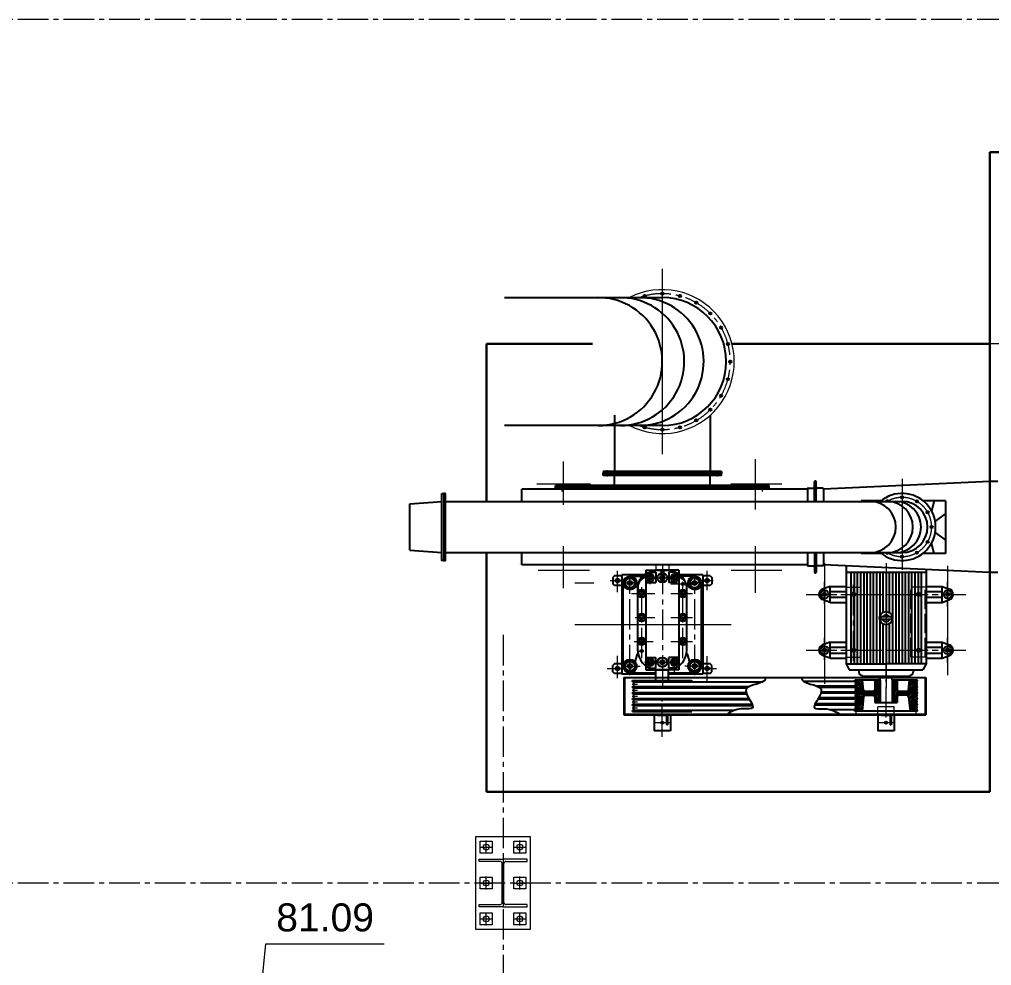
# Model space of a CAD drawing. Header units: millimetres. Extents: x 163705 to 1616509, y 81827 to 302547.
# Drawn here: x 560979 to 567061, y 256147 to 262063 of the extents above; entities that cross this region are included whole.
import ezdxf

# ---------------------------------------------------------------- set-up
doc = ezdxf.new("R2010")
doc.units = ezdxf.units.MM
doc.header["$LTSCALE"] = 10
doc.linetypes.add('ACAD_ISO02W100', pattern=[15, 12, -3])
doc.linetypes.add('CENTER2', pattern=[28.575, 19.05, -3.175, 3.175, -3.175])
for name, color, linetype, lineweight in [('1-中心线', 1, 'CENTER2', 0), ('1-剖面线', 8, 'Continuous', 0), ('1-标注', 3, 'Continuous', 0), ('1-虚线', 8, 'ACAD_ISO02W100', 0), ('1-钢构', 6, 'Continuous', 0)]:
    doc.layers.add(name, color=color, linetype=linetype, lineweight=lineweight)
doc.styles.get("Standard").update_dxf_attribs({"font": 'arial.ttf'})
doc.dimstyles.new('AM_GB50$0', dxfattribs={"dimscale": 50, "dimtxt": 3.5, "dimasz": 3.5, "dimexe": 1, "dimexo": 1, "dimgap": 1.5, "dimtad": 1, "dimdsep": 46, "dimtxsty": 'Standard', "dimcen": 0, "dimclrd": 256, "dimclre": 256, "dimclrt": 2, "dimadec": 0, "dimazin": 2, "dimtp": 0.1, "dimtm": 0.1, "dimtfac": 0.71, "dimtdec": 3, "dimtmove": 0, "dimatfit": 3, "dimfxl": 0, "dimlwd": -1, "dimlwe": -1, "dimarcsym": 0})
pattern_1 = [(45, (-2643375.888, 603695.4324), (-4.999999992, 4.999999992), [])]
pattern_2 = [(0, (-2643375.888, 603695.4324), (6.35, 1.5875), [25.4, -12.7]), (90, (-2643375.888, 603695.4324), (-1.5875, -6.35), [25.4, -12.7])]

# ---------------------------------------------------------------- blocks, each defined once
blk = doc.blocks.new('G$CCDFBE48F')
for p, q in [((65, 474.5), (65, 555.5)), ((275, 474.5), (275, 555.5)), ((24.5, 515), (105.5, 515)), ((234.5, 515), (315.5, 515)), ((20, 425), (20, 440)), ((20, 440), (170, 440)), ((170, 443), (170, 137)), ((320, 440), (170, 440)), ((320, 425), (320, 440)), ((152, 425), (20, 425)), ((165, 168), (165, 412)), ((175, 168), (175, 412)), ((188, 425), (320, 425)), ((65, 249.5), (65, 330.5)), ((275, 249.5), (275, 330.5)), ((24.5, 290), (105.5, 290)), ((234.5, 290), (315.5, 290)), ((20, 140), (20, 155)), ((20, 155), (152, 155)), ((170, 140), (20, 140)), ((170, 140), (320, 140)), ((320, 155), (188, 155)), ((320, 140), (320, 155)), ((24.5, 65), (105.5, 65)), ((65, 24.5), (65, 105.5)), ((234.5, 65), (315.5, 65)), ((275, 24.5), (275, 105.5))]:
    blk.add_line(p, q)
for points in [[(0, 0), (0, 580), (340, 580), (340, 0)], [(27.5, 477.5), (27.5, 552.5), (102.5, 552.5), (102.5, 477.5)], [(237.5, 477.5), (237.5, 552.5), (312.5, 552.5), (312.5, 477.5)], [(27.5, 252.5), (27.5, 327.5), (102.5, 327.5), (102.5, 252.5)], [(237.5, 252.5), (237.5, 327.5), (312.5, 327.5), (312.5, 252.5)], [(27.5, 27.5), (27.5, 102.5), (102.5, 102.5), (102.5, 27.5)], [(237.5, 27.5), (237.5, 102.5), (312.5, 102.5), (312.5, 27.5)]]:
    blk.add_lwpolyline(points, close=True)
for centre in [(65, 515), (275, 515), (65, 290), (275, 290), (65, 65), (275, 65)]:
    blk.add_circle(centre, 18)
for centre, start, end in [((152, 412), 0, 90), ((188, 412), 90, 180), ((152, 168), 270, 0), ((188, 168), 180, 270)]:
    blk.add_arc(centre, 13, start, end)
blk.add_text('HC_SUPERPART', height=0.001).set_placement((170, 140))
blk = doc.blocks.new('G$C5BCD27F7')
h = blk.add_hatch()
h.set_pattern_fill('JIS_WOOD', color=256, scale=10, style=0)
h.set_pattern_definition(pattern_1)
h.paths.add_polyline_path([(5322.3, 4265.3), (5314.2, 4262.7), (5314.2, 4272.7), (5322.3, 4270.1)], flags=0)
h.paths.add_polyline_path([(5322.3, 4302.3), (5314.2, 4299.7), (5314.2, 4309.7), (5322.3, 4307.1)], flags=0)
h.paths.add_polyline_path([(5322.3, 4376.3), (5314.2, 4373.7), (5314.2, 4383.2), (5322.3, 4383.2)], flags=0)
h.paths.add_polyline_path([(5322.3, 4339.3), (5314.2, 4336.7), (5314.2, 4346.7), (5322.3, 4344.1)], flags=0)
h.paths.add_polyline_path([(5322.3, 4228.3), (5314.2, 4225.7), (5314.2, 4235.7), (5322.3, 4233.1)], flags=0)
h.paths.add_polyline_path([(5322.3, 4189.2), (5314.2, 4189.2), (5314.2, 4198.7), (5322.3, 4196.1)], flags=0)
h.paths.add_polyline_path([(4939.2, 4189.2), (4931.1, 4189.2), (4931.1, 4196.1), (4939.2, 4198.7)], flags=0)
h.paths.add_polyline_path([(4939.2, 4225.7), (4931.1, 4228.3), (4931.1, 4233.1), (4939.2, 4235.7)], flags=0)
h.paths.add_polyline_path([(4939.2, 4262.7), (4931.1, 4265.3), (4931.1, 4270.1), (4939.2, 4272.7)], flags=0)
h.paths.add_polyline_path([(4939.2, 4299.7), (4931.1, 4302.3), (4931.1, 4307.1), (4939.2, 4309.7)], flags=0)
h.paths.add_polyline_path([(4939.2, 4336.7), (4931.1, 4339.3), (4931.1, 4344.1), (4939.2, 4346.7)], flags=0)
h.paths.add_polyline_path([(4939.2, 4373.7), (4931.1, 4376.3), (4931.1, 4383.2), (4939.2, 4383.2)], flags=0)
at = {"layer": '1-剖面线'}
h = blk.add_hatch(dxfattribs=at)
h.set_pattern_fill('JIS_WOOD', color=256, scale=10, style=0)
h.set_pattern_definition(pattern_1)
edge = h.paths.add_edge_path(flags=0)
edge.add_line((4979.7, 4189.2), (4939.2, 4189.2))
edge.add_line((4939.2, 4189.2), (4939.2, 4198.7))
edge.add_line((4939.2, 4198.7), (4959.1, 4205.2))
edge.add_line((4959.1, 4205.2), (4959.1, 4219.2))
edge.add_line((4959.1, 4219.2), (4939.2, 4225.7))
edge.add_line((4939.2, 4225.7), (4939.2, 4235.7))
edge.add_line((4939.2, 4235.7), (4959.1, 4242.2))
edge.add_line((4959.1, 4242.2), (4959.1, 4256.2))
edge.add_line((4959.1, 4256.2), (4939.2, 4262.7))
edge.add_line((4939.2, 4262.7), (4939.2, 4272.7))
edge.add_line((4939.2, 4272.7), (4959.1, 4279.2))
edge.add_line((4959.1, 4279.2), (4959.1, 4293.2))
edge.add_line((4959.1, 4293.2), (4939.2, 4299.7))
edge.add_line((4939.2, 4299.7), (4939.2, 4309.7))
edge.add_line((4939.2, 4309.7), (4959.1, 4316.2))
edge.add_line((4959.1, 4316.2), (4959.1, 4330.2))
edge.add_line((4959.1, 4330.2), (4939.2, 4336.7))
edge.add_line((4939.2, 4336.7), (4939.2, 4346.7))
edge.add_line((4939.2, 4346.7), (4959.1, 4353.2))
edge.add_line((4959.1, 4353.2), (4959.1, 4367.2))
edge.add_line((4959.1, 4367.2), (4939.2, 4373.7))
edge.add_line((4939.2, 4373.7), (4939.2, 4383.2))
edge.add_line((4939.2, 4383.2), (4976.9, 4383.2))
edge.add_line((4976.9, 4383.2), (4985.9, 4293.2))
edge.add_arc((4995.8, 4294.2), 10, 185.70949, 270)
edge.add_line((4995.8, 4284.2), (5046.7, 4284.2))
edge.add_arc((5046.7, 4294.2), 10, 270, 360)
edge.add_line((5056.7, 4294.2), (5056.7, 4329.2))
edge.add_line((5056.7, 4329.2), (5084.3, 4329.2))
edge.add_line((5084.3, 4329.2), (5084.3, 4189.2))
edge.add_line((5084.3, 4189.2), (5061.7, 4189.2))
edge.add_line((5061.7, 4189.2), (5056.7, 4189.2))
edge.add_line((5056.7, 4189.2), (5056.7, 4250.2))
edge.add_arc((5046.7, 4250.2), 10, 0, 90)
edge.add_line((5046.7, 4260.2), (4995.8, 4260.2))
edge.add_arc((4995.8, 4250.2), 10, 89.99999, 174.28731)
edge.add_line((4985.9, 4251.2), (4979.7, 4189.2))
edge = h.paths.add_edge_path(flags=0)
edge.add_line((5196.7, 4189.2), (5164.2, 4189.2))
edge.add_line((5164.2, 4189.2), (5164.2, 4329.2))
edge.add_line((5164.2, 4329.2), (5196.7, 4329.2))
edge.add_line((5196.7, 4329.2), (5196.7, 4294.2))
edge.add_arc((5206.7, 4294.2), 10, 180, 270)
edge.add_line((5206.7, 4284.2), (5257.7, 4284.2))
edge.add_arc((5257.7, 4294.2), 10, 270, 354.29051)
edge.add_line((5267.6, 4293.2), (5276.6, 4383.2))
edge.add_line((5276.6, 4383.2), (5314.2, 4383.2))
edge.add_line((5314.2, 4383.2), (5314.2, 4373.7))
edge.add_line((5314.2, 4373.7), (5294.3, 4367.2))
edge.add_line((5294.3, 4367.2), (5294.3, 4353.2))
edge.add_line((5294.3, 4353.2), (5314.2, 4346.7))
edge.add_line((5314.2, 4346.7), (5314.2, 4336.7))
edge.add_line((5314.2, 4336.7), (5294.3, 4330.2))
edge.add_line((5294.3, 4330.2), (5294.3, 4316.2))
edge.add_line((5294.3, 4316.2), (5314.2, 4309.7))
edge.add_line((5314.2, 4309.7), (5314.2, 4299.7))
edge.add_line((5314.2, 4299.7), (5294.3, 4293.2))
edge.add_line((5294.3, 4293.2), (5294.3, 4279.2))
edge.add_line((5294.3, 4279.2), (5314.2, 4272.7))
edge.add_line((5314.2, 4272.7), (5314.2, 4262.7))
edge.add_line((5314.2, 4262.7), (5294.3, 4256.2))
edge.add_line((5294.3, 4256.2), (5294.3, 4242.2))
edge.add_line((5294.3, 4242.2), (5314.2, 4235.7))
edge.add_line((5314.2, 4235.7), (5314.2, 4225.7))
edge.add_line((5314.2, 4225.7), (5294.3, 4219.2))
edge.add_line((5294.3, 4219.2), (5294.3, 4205.2))
edge.add_line((5294.3, 4205.2), (5314.2, 4198.7))
edge.add_line((5314.2, 4198.7), (5314.2, 4189.2))
edge.add_line((5314.2, 4189.2), (5273.8, 4189.2))
edge.add_line((5273.8, 4189.2), (5267.6, 4251.2))
edge.add_arc((5257.7, 4250.2), 10, 5.7127, 68.84954)
edge.add_line((5261.3, 4259.5), (5206.7, 4259.5))
edge.add_arc((5206.7, 4249.5), 10, 89.99999, 172.63555)
edge.add_line((5196.7, 4250.8), (5196.7, 4189.2))
h = blk.add_hatch(dxfattribs=at)
h.set_pattern_fill('HOUND', color=256, scale=10, style=0)
h.set_pattern_definition([(0, (-2643375.888, 603695.432), (63.5, 15.875), [254, -127]), (90, (-2643375.888, 603695.432), (-15.875, -63.5), [254, -127])])
h.paths.add_polyline_path([(4959.1, 4205.2), (4939.2, 4198.7), (4939.2, 4212.2), (4959.1, 4212.2)], flags=0)
h.paths.add_polyline_path([(4959.1, 4212.2), (4939.2, 4212.2), (4939.2, 4225.7), (4959.1, 4219.2)], flags=0)
h.paths.add_polyline_path([(4939.2, 4198.7), (4936.3, 4197.7), (4936.3, 4212.2), (4939.2, 4212.2)], flags=0)
h.paths.add_polyline_path([(4939.2, 4212.2), (4936.3, 4212.2), (4936.3, 4226.7), (4939.2, 4225.7)], flags=0)
h.paths.add_polyline_path([(4939.2, 4235.7), (4936.3, 4234.7), (4936.3, 4249.2), (4939.2, 4249.2)], flags=0)
h.paths.add_polyline_path([(4959.1, 4242.2), (4939.2, 4235.7), (4939.2, 4249.2), (4959.1, 4249.2)], flags=0)
h.paths.add_polyline_path([(4939.2, 4249.2), (4936.3, 4249.2), (4936.3, 4263.7), (4939.2, 4262.7)], flags=0)
h.paths.add_polyline_path([(4959.1, 4249.2), (4939.2, 4249.2), (4939.2, 4262.7), (4959.1, 4256.2)], flags=0)
h.paths.add_polyline_path([(4939.2, 4272.7), (4936.3, 4271.7), (4936.3, 4286.2), (4939.2, 4286.2)], flags=0)
h.paths.add_polyline_path([(4959.1, 4279.2), (4939.2, 4272.7), (4939.2, 4286.2), (4959.1, 4286.2)], flags=0)
h.paths.add_polyline_path([(4959.1, 4286.2), (4939.2, 4286.2), (4939.2, 4299.7), (4959.1, 4293.2)], flags=0)
h.paths.add_polyline_path([(4939.2, 4286.2), (4936.3, 4286.2), (4936.3, 4300.7), (4939.2, 4299.7)], flags=0)
h.paths.add_polyline_path([(4939.2, 4323.2), (4936.3, 4323.2), (4936.3, 4337.7), (4939.2, 4336.7)], flags=0)
h.paths.add_polyline_path([(4939.2, 4309.7), (4936.3, 4308.7), (4936.3, 4323.2), (4939.2, 4323.2)], flags=0)
h.paths.add_polyline_path([(4959.1, 4316.2), (4939.2, 4309.7), (4939.2, 4323.2), (4959.1, 4323.2)], flags=0)
h.paths.add_polyline_path([(4959.1, 4323.2), (4939.2, 4323.2), (4939.2, 4336.7), (4959.1, 4330.2)], flags=0)
h.paths.add_polyline_path([(4939.2, 4346.7), (4936.3, 4345.7), (4936.3, 4360.2), (4939.2, 4360.2)], flags=0)
h.paths.add_polyline_path([(4959.1, 4353.2), (4939.2, 4346.7), (4939.2, 4360.2), (4959.1, 4360.2)], flags=0)
h.paths.add_polyline_path([(4959.1, 4360.2), (4939.2, 4360.2), (4939.2, 4373.7), (4959.1, 4367.2)], flags=0)
h.paths.add_polyline_path([(4939.2, 4360.2), (4936.3, 4360.2), (4936.3, 4374.7), (4939.2, 4373.7)], flags=0)
h = blk.add_hatch(dxfattribs=at)
h.set_pattern_fill('HOUND', color=256, style=0)
h.set_pattern_definition(pattern_2)
h.paths.add_polyline_path([(4939.2, 4262.7), (4959.1, 4256.2), (4959.1, 4249.2), (4939.2, 4249.2)], flags=0)
h.paths.add_polyline_path([(4939.2, 4249.2), (4959.1, 4249.2), (4959.1, 4242.2), (4939.2, 4235.7)], flags=0)
h.paths.add_polyline_path([(4939.2, 4235.7), (4936.3, 4234.7), (4936.3, 4249.2), (4939.2, 4249.2)], flags=0)
h.paths.add_polyline_path([(4936.3, 4263.7), (4939.2, 4262.7), (4939.2, 4249.2), (4936.3, 4249.2)], flags=0)
h.paths.add_polyline_path([(4939.2, 4360.2), (4936.3, 4360.2), (4936.3, 4374.7), (4939.2, 4373.7)], flags=0)
h.paths.add_polyline_path([(4939.2, 4360.2), (4939.2, 4373.7), (4959.1, 4367.2), (4959.1, 4360.2)], flags=0)
h.paths.add_polyline_path([(4959.1, 4360.2), (4959.1, 4353.2), (4939.2, 4346.7), (4939.2, 4360.2)], flags=0)
h.paths.add_polyline_path([(4939.2, 4346.7), (4936.3, 4345.7), (4936.3, 4360.2), (4939.2, 4360.2)], flags=0)
h.paths.add_polyline_path([(4939.2, 4323.2), (4936.3, 4323.2), (4936.3, 4337.7), (4939.2, 4336.7)], flags=0)
h.paths.add_polyline_path([(4939.2, 4323.2), (4939.2, 4336.7), (4959.1, 4330.2), (4959.1, 4323.2)], flags=0)
h.paths.add_polyline_path([(4959.1, 4323.2), (4959.1, 4316.2), (4939.2, 4309.7), (4939.2, 4323.2)], flags=0)
h.paths.add_polyline_path([(4939.2, 4309.7), (4936.3, 4308.7), (4936.3, 4323.2), (4939.2, 4323.2)], flags=0)
h.paths.add_polyline_path([(4959.1, 4286.2), (4959.1, 4279.2), (4939.2, 4272.7), (4939.2, 4286.2)], flags=0)
h.paths.add_polyline_path([(4936.3, 4286.2), (4939.2, 4286.2), (4939.2, 4272.7), (4936.3, 4271.7)], flags=0)
h.paths.add_polyline_path([(4939.2, 4286.2), (4936.3, 4286.2), (4936.3, 4300.7), (4939.2, 4299.7)], flags=0)
h.paths.add_polyline_path([(4959.1, 4293.2), (4959.1, 4286.2), (4939.2, 4286.2), (4939.2, 4299.7)], flags=0)
h.paths.add_polyline_path([(4936.3, 4226.7), (4939.2, 4225.7), (4939.2, 4212.2), (4936.3, 4212.2)], flags=0)
h.paths.add_polyline_path([(4939.2, 4225.7), (4959.1, 4219.2), (4959.1, 4212.2), (4939.2, 4212.2)], flags=0)
h.paths.add_polyline_path([(4959.1, 4212.2), (4959.1, 4205.2), (4939.2, 4198.7), (4939.2, 4212.2)], flags=0)
h.paths.add_polyline_path([(4936.3, 4212.2), (4939.2, 4212.2), (4939.2, 4198.7), (4936.3, 4197.7)], flags=0)
h = blk.add_hatch(dxfattribs=at)
h.set_pattern_fill('HOUND', color=256, style=0)
h.set_pattern_definition(pattern_2)
h.paths.add_polyline_path([(5294.3, 4249.2), (5314.2, 4249.2), (5314.2, 4262.7), (5294.3, 4256.2)], flags=0)
h.paths.add_polyline_path([(5294.3, 4242.2), (5314.2, 4235.7), (5314.2, 4249.2), (5294.3, 4249.2)], flags=0)
h.paths.add_polyline_path([(5314.2, 4235.7), (5317.2, 4234.7), (5317.2, 4249.2), (5314.2, 4249.2)], flags=0)
h.paths.add_polyline_path([(5314.2, 4249.2), (5317.2, 4249.2), (5317.2, 4263.7), (5314.2, 4262.7)], flags=0)
h.paths.add_polyline_path([(5314.2, 4360.2), (5317.2, 4360.2), (5317.2, 4374.7), (5314.2, 4373.7)], flags=0)
h.paths.add_polyline_path([(5294.3, 4360.2), (5314.2, 4360.2), (5314.2, 4373.7), (5294.3, 4367.2)], flags=0)
h.paths.add_polyline_path([(5294.3, 4353.2), (5314.2, 4346.7), (5314.2, 4360.2), (5294.3, 4360.2)], flags=0)
h.paths.add_polyline_path([(5314.2, 4346.7), (5317.2, 4345.7), (5317.2, 4360.2), (5314.2, 4360.2)], flags=0)
h.paths.add_polyline_path([(5314.2, 4323.2), (5317.2, 4323.2), (5317.2, 4337.7), (5314.2, 4336.7)], flags=0)
h.paths.add_polyline_path([(5294.3, 4323.2), (5314.2, 4323.2), (5314.2, 4336.7), (5294.3, 4330.2)], flags=0)
h.paths.add_polyline_path([(5294.3, 4316.2), (5314.2, 4309.7), (5314.2, 4323.2), (5294.3, 4323.2)], flags=0)
h.paths.add_polyline_path([(5314.2, 4309.7), (5317.2, 4308.7), (5317.2, 4323.2), (5314.2, 4323.2)], flags=0)
h.paths.add_polyline_path([(5294.3, 4279.2), (5314.2, 4272.7), (5314.2, 4286.2), (5294.3, 4286.2)], flags=0)
h.paths.add_polyline_path([(5314.2, 4272.7), (5317.2, 4271.7), (5317.2, 4286.2), (5314.2, 4286.2)], flags=0)
h.paths.add_polyline_path([(5314.2, 4286.2), (5317.2, 4286.2), (5317.2, 4300.7), (5314.2, 4299.7)], flags=0)
h.paths.add_polyline_path([(5294.3, 4293.2), (5294.3, 4286.2), (5314.2, 4286.2), (5314.2, 4299.7)], flags=0)
h.paths.add_polyline_path([(5314.2, 4212.2), (5317.2, 4212.2), (5317.2, 4226.7), (5314.2, 4225.7)], flags=0)
h.paths.add_polyline_path([(5294.3, 4212.2), (5314.2, 4212.2), (5314.2, 4225.7), (5294.3, 4219.2)], flags=0)
h.paths.add_polyline_path([(5294.3, 4205.2), (5314.2, 4198.7), (5314.2, 4212.2), (5294.3, 4212.2)], flags=0)
h.paths.add_polyline_path([(5314.2, 4198.7), (5317.2, 4197.7), (5317.2, 4212.2), (5314.2, 4212.2)], flags=0)
at = {"lineweight": 30}
for p, q in [((4476.7, 3287), (4476.7, 4887)), ((7626.7, 4887), (4476.7, 4887)), ((7626.7, 3392), (7626.7, 4887)), ((4476.7, 2035), (4476.7, 3287)), ((7626.7, 2087), (7626.7, 3072)), ((4476.7, 887), (4476.7, 2087)), ((4476.7, 2087), (6090.5, 2087)), ((6963, 2087), (7626.7, 2087)), ((3576.7, 887), (4476.7, 887))]:
    blk.add_line(p, q, dxfattribs=at)
for p, q in [((5075.2, 4505.5), (5178.2, 4505.5)), ((5075.2, 4405.5), (5075.2, 4505.5)), ((5178.2, 4405.5), (5178.2, 4505.5)), ((6475.2, 4505.5), (6578.2, 4505.5)), ((6475.2, 4405.5), (6475.2, 4505.5)), ((6578.2, 4405.5), (6578.2, 4505.5)), ((5095.2, 4468.5), (5101.2, 4468.5)), ((5095.2, 4405.5), (5095.2, 4468.5)), ((5095.2, 4405.5), (5095.2, 4468.5)), ((5095.2, 4468.5), (5101.2, 4468.5)), ((5101.2, 4411.5), (5101.2, 4468.5)), ((5101.2, 4411.5), (5101.2, 4468.5)), ((6495.2, 4468.5), (6501.2, 4468.5)), ((6495.2, 4405.5), (6495.2, 4468.5)), ((6495.2, 4405.5), (6495.2, 4468.5)), ((6495.2, 4468.5), (6501.2, 4468.5)), ((6501.2, 4411.5), (6501.2, 4468.5)), ((6501.2, 4411.5), (6501.2, 4468.5)), ((5575.6, 4405.5), (4878.7, 4405.5)), ((4878.7, 4172.5), (4878.7, 4405.5)), ((4882.3, 4172.5), (4882.3, 4405.5)), ((5570.8, 4401.5), (4882.3, 4401.5)), ((4931.1, 4383.2), (4931.1, 4376.3)), ((4931.1, 4383.2), (5322.3, 4383.2)), ((4985.9, 4293.2), (4976.9, 4383.2)), ((5101.2, 4411.5), (5158.2, 4411.5)), ((5101.2, 4411.5), (5158.2, 4411.5)), ((5158.2, 4405.5), (5158.2, 4411.5)), ((5158.2, 4405.5), (5158.2, 4411.5)), ((5267.6, 4293.2), (5276.6, 4383.2)), ((5322.3, 4383.2), (5322.3, 4376.3)), ((6766.7, 4405.5), (5511.7, 4405.5)), ((6763.7, 4401.5), (5511.7, 4401.5)), ((6712.3, 4386.2), (6341.1, 4386.2)), ((6501.2, 4411.5), (6558.2, 4411.5)), ((6501.2, 4411.5), (6558.2, 4411.5)), ((6558.2, 4405.5), (6558.2, 4411.5)), ((6558.2, 4405.5), (6558.2, 4411.5)), ((6712.3, 4379.3), (6707.5, 4377.8)), ((6712.3, 4386.2), (6712.3, 4379.3)), ((6763.7, 4172.5), (6763.7, 4405.5)), ((6766.7, 4172.5), (6766.7, 4405.5)), ((4931.1, 4376.3), (4959.1, 4367.2)), ((4959.1, 4353.2), (4931.1, 4344.1)), ((4931.1, 4344.1), (4931.1, 4339.3)), ((4931.1, 4339.3), (4959.1, 4330.2)), ((4936.3, 4345.7), (4936.3, 4374.7)), ((4936.3, 4308.7), (4936.3, 4337.7)), ((4959.1, 4367.2), (4959.1, 4353.2)), ((4959.1, 4330.2), (4959.1, 4316.2)), ((5196.7, 4329.2), (5056.7, 4329.2)), ((5056.7, 4293.9), (5056.7, 4329.2)), ((5084.3, 4189.2), (5084.3, 4329.2)), ((5089.2, 4189.2), (5089.2, 4329.2)), ((5164.2, 4189.2), (5164.2, 4329.2)), ((5196.7, 4293.9), (5196.7, 4329.2)), ((5322.3, 4376.3), (5294.3, 4367.2)), ((5294.3, 4367.2), (5294.3, 4353.2)), ((5294.3, 4353.2), (5322.3, 4344.1)), ((5322.3, 4339.3), (5294.3, 4330.2)), ((5294.3, 4330.2), (5294.3, 4316.2)), ((5317.2, 4345.7), (5317.2, 4374.7)), ((5317.2, 4374.7), (5472.6, 4374.7)), ((5317.2, 4345.7), (5574.5, 4345.7)), ((5317.2, 4308.7), (5317.2, 4337.7)), ((5317.2, 4337.7), (5570.6, 4337.7)), ((5322.3, 4344.1), (5322.3, 4339.3)), ((6707.5, 4348.6), (5961.2, 4348.6)), ((6707.5, 4340.8), (5964.7, 4340.8)), ((6707.5, 4377.8), (6074.9, 4377.8)), ((6707.5, 4348.6), (6707.5, 4377.8)), ((6707.5, 4348.6), (6712.3, 4347.1)), ((6712.3, 4342.3), (6707.5, 4340.8)), ((6707.5, 4311.6), (6707.5, 4340.8)), ((6712.3, 4347.1), (6712.3, 4342.3)), ((4959.1, 4316.2), (4931.1, 4307.1)), ((4931.1, 4307.1), (4931.1, 4302.3)), ((4931.1, 4302.3), (4959.1, 4293.2)), ((4959.1, 4279.2), (4931.1, 4270.1)), ((4931.1, 4270.1), (4931.1, 4265.3)), ((4931.1, 4265.3), (4959.1, 4256.2)), ((4936.3, 4271.7), (4936.3, 4300.7)), ((4936.3, 4234.7), (4936.3, 4263.7)), ((4959.1, 4293.2), (4959.1, 4279.2)), ((4995.8, 4284.2), (5046.7, 4284.2)), ((4995.8, 4260.2), (5046.7, 4260.2)), ((5257.7, 4284.2), (5206.7, 4284.2)), ((5261.3, 4259.5), (5206.7, 4259.5)), ((5294.3, 4316.2), (5322.3, 4307.1)), ((5322.3, 4302.3), (5294.3, 4293.2)), ((5294.3, 4293.2), (5294.3, 4279.2)), ((5294.3, 4279.2), (5322.3, 4270.1)), ((5322.3, 4265.3), (5294.3, 4256.2)), ((5317.2, 4308.7), (5553.7, 4308.7)), ((5317.2, 4271.7), (5317.2, 4300.7)), ((5317.2, 4300.7), (5549.1, 4300.7)), ((5317.2, 4271.7), (5535.4, 4271.7)), ((5317.2, 4234.7), (5317.2, 4263.7)), ((5317.2, 4263.7), (5533.1, 4263.7)), ((5322.3, 4307.1), (5322.3, 4302.3)), ((5322.3, 4270.1), (5322.3, 4265.3)), ((6707.5, 4311.6), (5981.4, 4311.6)), ((6707.5, 4303.8), (5986, 4303.8)), ((6707.5, 4274.6), (6000.5, 4274.6)), ((6707.5, 4266.8), (6003, 4266.8)), ((6707.5, 4311.6), (6712.3, 4310.1)), ((6712.3, 4305.3), (6707.5, 4303.8)), ((6707.5, 4274.6), (6707.5, 4303.8)), ((6707.5, 4274.6), (6712.3, 4273.1)), ((6712.3, 4268.3), (6707.5, 4266.8)), ((6707.5, 4237.6), (6707.5, 4266.8)), ((6712.3, 4310.1), (6712.3, 4305.3)), ((6712.3, 4273.1), (6712.3, 4268.3)), ((4959.1, 4242.2), (4931.1, 4233.1)), ((4931.1, 4233.1), (4931.1, 4228.3)), ((4931.1, 4228.3), (4959.1, 4219.2)), ((4959.1, 4205.2), (4931.1, 4196.1)), ((4936.3, 4197.7), (4936.3, 4226.7)), ((4959.1, 4256.2), (4959.1, 4242.2)), ((4959.1, 4219.2), (4959.1, 4205.2)), ((4985.9, 4251.2), (4979.7, 4189.2)), ((5056.7, 4189.2), (5056.7, 4250.2)), ((5196.7, 4189.2), (5196.7, 4250.8)), ((5267.6, 4251.2), (5273.8, 4189.2)), ((5294.3, 4256.2), (5294.3, 4242.2)), ((5294.3, 4242.2), (5322.3, 4233.1)), ((5322.3, 4228.3), (5294.3, 4219.2)), ((5294.3, 4219.2), (5294.3, 4205.2)), ((5294.3, 4205.2), (5322.3, 4196.1)), ((5317.2, 4234.7), (5543.2, 4234.7)), ((5317.2, 4197.7), (5317.2, 4226.7)), ((5317.2, 4226.7), (5558.4, 4226.7)), ((5317.2, 4197.7), (5642.7, 4197.7)), ((5322.3, 4233.1), (5322.3, 4228.3)), ((6707.5, 4200.6), (5898.9, 4200.6)), ((6707.5, 4229.8), (5985.4, 4229.8)), ((6707.5, 4237.6), (5997.2, 4237.6)), ((6341.1, 4192.2), (6341.1, 4199.1)), ((6707.5, 4237.6), (6712.3, 4236.1)), ((6712.3, 4231.3), (6707.5, 4229.8)), ((6707.5, 4200.6), (6707.5, 4229.8)), ((6707.5, 4200.6), (6712.3, 4199.1)), ((6712.3, 4236.1), (6712.3, 4231.3)), ((6712.3, 4199.1), (6712.3, 4192.2)), ((5569.2, 4172.5), (4878.7, 4172.5)), ((4931.1, 4196.1), (4931.1, 4189.2)), ((4931.1, 4189.2), (5089.2, 4189.2)), ((4957.3, 4125.1), (4957.3, 4140)), ((5276.7, 4165), (4976.7, 4165)), ((4976.7, 4165), (4976.7, 4160)), ((5276.7, 4165), (4976.7, 4165)), ((4976.7, 4165), (4976.7, 4160)), ((5201.7, 4170), (5051.7, 4170)), ((5051.7, 4170), (5051.7, 4165)), ((5201.7, 4170), (5051.7, 4170)), ((5051.7, 4170), (5051.7, 4165)), ((5089.2, 4189.2), (5089.2, 4170)), ((5164.2, 4189.2), (5322.3, 4189.2)), ((5164.2, 4189.2), (5164.2, 4170)), ((5201.7, 4165), (5201.7, 4170)), ((5201.7, 4165), (5201.7, 4170)), ((5276.7, 4160), (5276.7, 4165)), ((5276.7, 4160), (5276.7, 4165)), ((5296.2, 4125.1), (5296.2, 4140)), ((5322.3, 4196.1), (5322.3, 4189.2)), ((6766.7, 4172.5), (5511.7, 4172.5)), ((6226.7, 4147), (6216.7, 4137)), ((6216.7, 4137), (6216.7, 4097)), ((6226.7, 4147), (6273.7, 4147)), ((6273.7, 4152), (6489.2, 4152)), ((6273.7, 3532), (6273.7, 4152)), ((6489.2, 4144), (6324, 4144)), ((6712.3, 4192.2), (6341.1, 4192.2)), ((6489.2, 4125.6), (6489.2, 4192.2)), ((6569.1, 4125.6), (6569.1, 4192.2)), ((6569.1, 4152), (6779.7, 4152)), ((6729.2, 4144), (6569.1, 4144)), ((6779.7, 3532), (6779.7, 4152)), ((6779.7, 4147), (6826.7, 4147)), ((6826.7, 4147), (6836.7, 4137)), ((6836.7, 4137), (6836.7, 4097)), ((4876.7, 4088.2), (4896.7, 4125)), ((4876.7, 3498.8), (4876.7, 4088.2)), ((4876.7, 4088.2), (5126.7, 4088.2)), ((5356.7, 4125), (4896.7, 4125)), ((4906.7, 3516.5), (4906.7, 4088.2)), ((4926.7, 3516.5), (4926.7, 4088.2)), ((4946.7, 3516.5), (4946.7, 4088.2)), ((4966.7, 3516.5), (4966.7, 4088.2)), ((4986.7, 3516.5), (4986.7, 4088.2)), ((5006.7, 3516.5), (5006.7, 4088.2)), ((5026.7, 3516.5), (5026.7, 4088.2)), ((5046.7, 3516.5), (5046.7, 4088.2)), ((5066.7, 3516.5), (5066.7, 4088.2)), ((5086.7, 3811.7), (5086.7, 4088.2)), ((5106.7, 3838.2), (5106.7, 4088.2)), ((5376.7, 4088.2), (5126.7, 4088.2)), ((5126.7, 3843.4), (5126.7, 4088.2)), ((5146.7, 3838.2), (5146.7, 4088.2)), ((5166.7, 3516.5), (5166.7, 4088.2)), ((5186.7, 3516.5), (5186.7, 4088.2)), ((5206.7, 3516.5), (5206.7, 4088.2)), ((5226.7, 3516.5), (5226.7, 4088.2)), ((5246.7, 3516.5), (5246.7, 4088.2)), ((5266.7, 3516.5), (5266.7, 4088.2)), ((5286.7, 3516.5), (5286.7, 4088.2)), ((5306.7, 3516.5), (5306.7, 4088.2)), ((5326.7, 3516.5), (5326.7, 4088.2)), ((5346.7, 3516.5), (5346.7, 4088.2)), ((5376.7, 4088.2), (5356.7, 4125)), ((5376.7, 3476), (5376.7, 4088.2)), ((6216.7, 4097), (6226.7, 4087)), ((6226.7, 4087), (6273.7, 4087)), ((6282, 4102), (6282, 3582)), ((6423.7, 3501.6), (6423.7, 4125.6)), ((6423.7, 4125.6), (6567.7, 4125.6)), ((6450.7, 4113.6), (6486.7, 4113.6)), ((6629.7, 4125.6), (6485.7, 4125.6)), ((6486.7, 4113.6), (6486.7, 4047.6)), ((6566.7, 4113.6), (6566.7, 4047.6)), ((6602.7, 4113.6), (6566.7, 4113.6)), ((6566.7, 4113.6), (6566.7, 4047.6)), ((6629.7, 3501.6), (6629.7, 4125.6)), ((6771.2, 4102), (6771.2, 3582)), ((6779.7, 4087), (6826.7, 4087)), ((6826.7, 4087), (6836.7, 4097)), ((4776.7, 4052), (4729.8, 4034.9)), ((4876.7, 4052), (4776.7, 4052)), ((4776.7, 4052), (4776.7, 3952)), ((4876.7, 4020), (4776.7, 4020)), ((5476.7, 4052), (5376.7, 4052)), ((5476.7, 4020), (5376.7, 4020)), ((5476.7, 4052), (5476.7, 3952)), ((5476.7, 4052), (5523.7, 4034.9)), ((6430.8, 4047.6), (6486.7, 4047.6)), ((6622.6, 4047.6), (6566.7, 4047.6)), ((4776.7, 3952), (4729.8, 3969.1)), ((4876.7, 3984), (4776.7, 3984)), ((5476.7, 3984), (5376.7, 3984)), ((5476.7, 3952), (5523.7, 3969.1)), ((6372.7, 4005.6), (6372.7, 3605.5)), ((6680.7, 4005.5), (6680.7, 3605.2)), ((4876.7, 3952), (4776.7, 3952)), ((5476.7, 3952), (5376.7, 3952)), ((5086.7, 3516.5), (5086.7, 3794.4)), ((5099.6, 3810.4), (5153.9, 3810.4)), ((5099.6, 3794.4), (5153.9, 3794.4)), ((5106.7, 3516.5), (5106.7, 3766.5)), ((5126.7, 3516.5), (5126.7, 3761.3)), ((5146.7, 3516.5), (5146.7, 3766.5)), ((4776.7, 3703), (4729.8, 3685.9)), ((4876.7, 3703), (4776.7, 3703)), ((4776.7, 3703), (4776.7, 3603)), ((4876.7, 3671), (4776.7, 3671)), ((5476.7, 3703), (5376.7, 3703)), ((5476.7, 3671), (5376.7, 3671)), ((5476.7, 3703), (5476.7, 3603)), ((5476.7, 3703), (5523.7, 3685.9)), ((4776.7, 3603), (4729.8, 3620.1)), ((4876.7, 3635), (4776.7, 3635)), ((4876.7, 3603), (4776.7, 3603)), ((5476.7, 3635), (5376.7, 3635)), ((5476.7, 3603), (5376.7, 3603)), ((5476.7, 3603), (5523.7, 3620.1)), ((6216.7, 3587), (6226.7, 3597)), ((6226.7, 3597), (6273.7, 3597)), ((6779.7, 3597), (6826.7, 3597)), ((6826.7, 3597), (6836.7, 3587)), ((6216.7, 3547), (6216.7, 3587)), ((6226.7, 3537), (6216.7, 3547)), ((6226.7, 3537), (6273.7, 3537)), ((6273.7, 3532), (6415.2, 3532)), ((6324, 3540), (6406.2, 3540)), ((6430.8, 3579.6), (6486.7, 3579.6)), ((6486.7, 3513.6), (6486.7, 3579.6)), ((6519.5, 3501.6), (6519.5, 3579.6)), ((6533.9, 3501.6), (6533.9, 3579.6)), ((6566.7, 3513.6), (6566.7, 3579.6)), ((6622.6, 3579.6), (6566.7, 3579.6)), ((6566.7, 3513.6), (6566.7, 3579.6)), ((6639.5, 3532), (6779.7, 3532)), ((6729.2, 3540), (6649.2, 3540)), ((6779.7, 3537), (6826.7, 3537)), ((6826.7, 3537), (6836.7, 3547)), ((6836.7, 3547), (6836.7, 3587)), ((4426.7, 3517), (4476.7, 3517)), ((4476.7, 3517), (5519, 3469.5)), ((4876.7, 3516.5), (5376.7, 3516.5)), ((5519, 3392), (5519, 3469.5)), ((5524, 3474.5), (5556.5, 3474.5)), ((5564, 3392), (5564, 3514.5)), ((5569, 3519.5), (5569, 3392)), ((5569, 3519.5), (5569, 3392)), ((5574, 3392), (5574, 3514.5)), ((5614, 3474.5), (5581.5, 3474.5)), ((5619, 3469.5), (6526.7, 3469.5)), ((5619, 3392), (5619, 3469.5)), ((6423.7, 3501.6), (6567.7, 3501.6)), ((6450.7, 3513.6), (6486.7, 3513.6)), ((6629.7, 3501.6), (6485.7, 3501.6)), ((6526.7, 3469.5), (7406.6, 3469.5)), ((6602.7, 3513.6), (6566.7, 3513.6)), ((6602.7, 3513.6), (6566.7, 3513.6)), ((7406.6, 3469.5), (7406.6, 3392)), ((4755.7, 3067.3), (4755.7, 3396.7)), ((4755.7, 3396.7), (4896.4, 3396.7)), ((4826.1, 3396.7), (4842.1, 3332)), ((7882.7, 3392), (5026.7, 3392)), ((5157, 3396.7), (5281.7, 3396.7)), ((5227.4, 3396.7), (5226.2, 3392)), ((5281.7, 3396.7), (5281.7, 3392)), ((8106.7, 3377), (7906.7, 3392)), ((8106.7, 3377), (7906.7, 3392)), ((8106.7, 3377), (8106.7, 3087)), ((4819.7, 3266.8), (4755.7, 3314)), ((4819.7, 3197.2), (4755.7, 3150)), ((4826.1, 3067.3), (4842.1, 3132)), ((4755.7, 3067.3), (4896.4, 3067.3)), ((7882.7, 3072), (5026.7, 3072)), ((5157, 3067.3), (5281.7, 3067.3)), ((5227.4, 3067.3), (5226.2, 3072)), ((5281.7, 3067.3), (5281.7, 3072)), ((5519, 2994.5), (5519, 3072)), ((5564, 3072), (5564, 2949.5)), ((5569, 3072), (5569, 2944.5)), ((5569, 3072), (5569, 2944.5)), ((5574, 3072), (5574, 2949.5)), ((5619, 2994.5), (5619, 3072)), ((7406.6, 3072), (7406.6, 2994.5)), ((8106.7, 3087), (7906.7, 3072)), ((8106.7, 3087), (7906.7, 3072)), ((4476.7, 2947), (5519, 2994.5)), ((5524, 2989.5), (5556.5, 2989.5)), ((5614, 2989.5), (5581.5, 2989.5)), ((5619, 2994.5), (7406.6, 2994.5)), ((5859.2, 2994.5), (5859.2, 2984.5)), ((6526.7, 2984.5), (5859.2, 2984.5)), ((5859.2, 2984.5), (7194.2, 2984.5)), ((5859.2, 2984.5), (5859.2, 2972.5)), ((5895.2, 2994.5), (5895.2, 2984.5)), ((5903.2, 2994.5), (5903.2, 2984.5)), ((5909.2, 2994.5), (5909.2, 2984.5)), ((6415.2, 2984.5), (6526.7, 2984.5)), ((6526.7, 2984.5), (7194.2, 2984.5)), ((7058.1, 2989), (7058.1, 2988.7)), ((7144.2, 2994.5), (7144.2, 2984.5)), ((7150.2, 2994.5), (7150.2, 2984.5)), ((7158.2, 2994.5), (7158.2, 2984.5)), ((7194.2, 2994.5), (7194.2, 2984.5)), ((7194.2, 2984.5), (7194.2, 2972.5)), ((4426.7, 2947), (4476.7, 2947)), ((5859.2, 2972.5), (6526.7, 2972.5)), ((6226.7, 2972.5), (6226.7, 2909.5)), ((6526.7, 2972.5), (7194.2, 2972.5)), ((6826.7, 2972.5), (6826.7, 2909.5)), ((6156.7, 2909.5), (6526.7, 2909.5)), ((6156.7, 2909.5), (6156.7, 2897.5)), ((6156.7, 2897.5), (6896.7, 2897.5)), ((6156.7, 2885.5), (6156.7, 2897.5)), ((6156.7, 2885.5), (6526.7, 2885.5)), ((6226.7, 2532.9), (6226.7, 2885.5)), ((6526.7, 2909.5), (6896.7, 2909.5)), ((6526.7, 2885.5), (6896.7, 2885.5)), ((6826.7, 2532.9), (6826.7, 2885.5)), ((6896.7, 2909.5), (6896.7, 2897.5)), ((6896.7, 2885.5), (6896.7, 2897.5)), ((6526.7, 2597.6), (7514.7, 2597.6)), ((7514.7, 1797.6), (6526.7, 1797.6))]:
    blk.add_line(p, q)
for points in [[(7882.7, 3022), (7894.7, 3022), (7894.7, 3442), (7882.7, 3442)], [(7906.7, 3022), (7894.7, 3022), (7894.7, 3442), (7906.7, 3442)]]:
    blk.add_lwpolyline(points, close=True)
for centre, radius in [((5126.7, 4455.5), 7), ((6526.7, 4455.5), 7), ((6324, 4102), 42), ((6324, 4102), 36), ((6729.2, 4102), 42), ((6729.2, 4102), 36), ((6246.7, 4117), 12), ((6324, 4102), 30), ((6324, 4102), 13.2), ((6450.2, 4077.6), 24), ((6450.2, 4077.6), 13.2), ((6526.7, 4077.6), 30), ((6526.7, 4077.6), 13.2), ((6526.7, 4077.6), 9.6), ((6603.2, 4077.6), 24), ((6603.2, 4077.6), 13.2), ((6729.2, 4102), 30), ((6729.2, 4102), 13.2), ((6806.7, 4117), 12), ((4741.7, 4002), 25), ((5511.7, 4002), 25), ((6655.7, 4007.6), 7.2), ((6655.7, 4007.6), 7.2), ((4741.7, 4002), 11), ((5511.7, 4002), 11), ((6397.7, 3947.6), 24), ((6397.7, 3947.6), 24), ((6397.7, 3947.6), 13.2), ((6397.7, 3947.6), 13.2), ((6655.7, 3947.6), 24), ((6655.7, 3947.6), 24), ((6655.7, 3947.6), 13.2), ((6655.7, 3947.6), 13.2), ((5126.7, 3802.4), 41.1), ((6397.7, 3797.6), 24), ((6397.7, 3797.6), 24), ((6397.7, 3797.6), 13.2), ((6397.7, 3797.6), 13.2), ((6655.7, 3797.6), 24), ((6655.7, 3797.6), 24), ((6655.7, 3797.6), 13.2), ((6655.7, 3797.6), 13.2), ((4741.7, 3653), 25), ((4741.7, 3653), 11), ((5511.7, 3653), 25), ((5511.7, 3653), 11), ((6397.7, 3647.6), 24), ((6397.7, 3647.6), 24), ((6397.7, 3647.6), 13.2), ((6397.7, 3647.6), 13.2), ((6655.7, 3647.6), 24), ((6655.7, 3647.6), 24), ((6655.7, 3647.6), 13.2), ((6655.7, 3647.6), 13.2), ((6324, 3582), 42), ((6324, 3582), 36), ((6324, 3582), 30), ((6324, 3582), 13.2), ((6397.7, 3587.6), 7.2), ((6729.2, 3582), 42), ((6729.2, 3582), 36), ((6729.2, 3582), 30), ((6729.2, 3582), 13.2), ((6246.7, 3567), 12), ((6450.2, 3549.6), 24), ((6450.2, 3549.6), 13.2), ((6526.7, 3549.6), 30), ((6526.7, 3549.6), 13.2), ((6526.7, 3549.6), 9.6), ((6603.2, 3549.6), 24), ((6603.2, 3549.6), 13.2), ((6806.7, 3567), 12), ((5026.7, 3417), 7), ((4934.2, 3392.2), 7), ((4866.5, 3324.5), 7), ((4841.7, 3232), 7), ((4866.5, 3139.5), 7), ((4934.2, 3071.8), 7), ((5026.7, 3047), 7), ((6526.7, 2622.5), 7), ((6314.2, 2565.6), 7), ((6416.7, 2608), 7), ((6636.7, 2608), 7), ((6226.2, 2498), 7), ((6158.7, 2410), 7), ((6116.2, 2307.5), 7), ((6101.7, 2197.5), 7), ((6116.2, 2087.5), 7), ((6158.7, 1985), 7), ((6226.2, 1897), 7), ((6314.2, 1829.4), 7), ((6416.7, 1787), 7), ((6526.7, 1772.5), 7), ((6636.7, 1787), 7)]:
    blk.add_circle(centre, radius)
for centre, radius, start, end in [((4995.8, 4294.2), 10, 185.70949, 270), ((4995.8, 4250.2), 10, 90, 174.2873), ((5046.7, 4294.2), 10, 270, 0), ((5046.7, 4250.2), 10, 0, 90), ((5206.7, 4294.2), 10, 180, 270), ((5206.7, 4249.5), 10, 90, 172.63554), ((5257.7, 4294.2), 10, 270, 354.29051), ((5257.7, 4250.2), 10, 5.7127, 68.84955), ((4977.3, 4140), 20, 90, 180), ((5276.2, 4140), 20, 0, 90), ((6465.5, 4080.7), 108.9, 182.67688, 213.44346), ((6505.2, 3996.6), 132.7, 127.83636, 176.11146), ((6450.7, 4077.6), 36, 90, 138.59038), ((6526.7, 4077.6), 10.8, 90, 0), ((6602.7, 4077.6), 36, 41.40962, 90), ((6548.3, 3996.6), 132.7, 3.88854, 52.16364), ((6587.8, 4080.7), 108.9, 326.70576, 357.32312), ((4741.7, 4002), 35, 110.01596, 249.98404), ((5511.7, 4002), 35, 290.01596, 69.98404), ((6450.7, 4077.6), 36, 221.40962, 236.44269), ((6602.7, 4077.6), 36, 303.55731, 318.59038), ((5099.6, 3802.4), 8, 90, 270), ((5126.7, 3802.4), 21.7, 21.62439, 158.37561), ((5126.7, 3802.4), 21.7, 201.62439, 338.37561), ((5153.9, 3802.4), 8, 270, 90), ((4741.7, 3653), 35, 110.01596, 249.98404), ((5511.7, 3653), 35, 290.01596, 69.98404), ((6445, 3613.6), 72.7, 173.67325, 252.99598), ((6487.2, 3621.9), 115.2, 186.5212, 250.1298), ((6580.6, 3613.4), 100.4, 283.00817, 4.67819), ((6608.5, 3613.6), 72.7, 287.00402, 6.32675), ((6526.7, 3549.6), 10.8, 0, 270), ((6602.7, 3549.6), 36, 41.40962, 56.44269), ((5524, 3469.5), 5, 90, 180), ((5556.5, 3482), 7.5, 270, 0), ((5569, 3514.5), 5, 90, 180), ((5569, 3514.5), 5, 0, 90), ((5581.5, 3482), 7.5, 180, 270), ((5614, 3469.5), 5, 0, 90), ((5026.7, 3232), 210, 49.63956, 310.36759), ((5026.7, 3232), 160, 90, 270), ((5067.7, 3232), 160, 90, 270), ((5118.8, 3232), 160, 90, 270), ((5225.5, 3232), 160, 90, 270), ((5119.2, 3392.2), 7, 358.38144, 181.61856), ((5119.2, 3071.8), 7, 178.24238, 1.75762), ((5524, 2994.5), 5, 180, 270), ((5556.5, 2982), 7.5, 0, 90), ((5581.5, 2982), 7.5, 90, 180), ((5614, 2994.5), 5, 270, 0), ((5569, 2949.5), 5, 180, 270), ((5569, 2949.5), 5, 270, 0), ((6526.7, 2197.6), 400, 90, 270), ((6667.7, 2197.5), 400, 90, 271.2313), ((6789.1, 2197.5), 400, 90, 271.2313), ((6926.7, 2197.5), 400, 90, 271.2313)]:
    blk.add_arc(centre, radius, start, end)
for points in [[(5656.4, 4172.5), (5659.7, 4220), (5454.4, 4202.7), (5636.1, 4399), (5497.6, 4351.9), (5423.8, 4395.4), (5411.6, 4405.5)], [(5880.4, 4172.5), (5877.2, 4220), (6082.4, 4202.7), (5900.8, 4399), (6039.3, 4351.9), (6113, 4395.4), (6125.2, 4405.5)]]:
    blk.add_open_spline(points, degree=3, knots=[0, 0, 0, 0, 149.277244, 274.340631, 401.573741, 438.932047, 438.932047, 438.932047, 438.932047])
at = {"layer": '1-中心线'}
for p, q in [((6526.7, 4544.5), (6526.7, 4306.2)), ((5075.2, 4455.5), (5178.2, 4455.5)), ((6475.2, 4455.5), (6578.2, 4455.5)), ((4939.2, 4401.5), (4939.2, 4184.9)), ((5126.7, 4423.2), (5126.7, 4184.9)), ((5314.2, 4401.5), (5314.2, 4184.9)), ((6704.2, 4389.2), (6704.2, 4172.5)), ((4928.1, 4360.2), (4962.1, 4360.2)), ((4928.1, 4323.2), (4962.1, 4323.2)), ((5325.3, 4360.2), (5291.3, 4360.2)), ((5325.3, 4323.2), (5291.3, 4323.2)), ((6715.3, 4363.2), (6681.3, 4363.2)), ((6715.3, 4326.2), (6681.3, 4326.2)), ((4928.1, 4286.2), (4962.1, 4286.2)), ((5325.3, 4286.2), (5291.3, 4286.2)), ((6715.3, 4289.2), (6681.3, 4289.2)), ((4928.1, 4249.2), (4962.1, 4249.2)), ((4928.1, 4212.2), (4962.1, 4212.2)), ((5325.3, 4249.2), (5291.3, 4249.2)), ((5325.3, 4212.2), (5291.3, 4212.2)), ((6246.7, 4202.1), (6246.7, 4040.3)), ((6526.6, 3462), (6526.6, 4248)), ((6715.3, 4252.2), (6681.3, 4252.2)), ((6715.3, 4215.2), (6681.3, 4215.2)), ((5126.7, 4165), (5126.7, 3843.4)), ((6324, 4158.4), (6324, 3529.2)), ((6450.2, 4142.6), (6450.2, 4049.9)), ((6526.6, 3462), (6526.6, 4158)), ((6704.2, 4152), (6704.2, 4150.9)), ((6729.2, 4158.4), (6729.2, 3528.1)), ((6806.7, 4177), (6806.7, 4037.3)), ((4741.7, 4081.1), (4741.7, 3924.5)), ((6282, 4102), (6385.5, 4102)), ((6324.2, 4087.3), (6324.2, 4113.1)), ((6494, 4077.6), (6423.7, 4077.6)), ((6563.5, 4077.6), (6487.3, 4077.6)), ((6637.5, 4077.6), (6557.4, 4077.6)), ((6603.2, 4125.6), (6603.2, 4049.8)), ((6771.2, 4102), (6665.9, 4102)), ((6729.2, 4080.7), (6729.2, 4125.7)), ((4923.7, 4073.3), (4923.7, 3578.1)), ((5329.7, 4070.8), (5329.7, 3578.1)), ((5511.7, 4062.5), (5511.7, 3924.5)), ((6397.7, 4051.9), (6397.7, 3569.6)), ((6655.7, 4051.9), (6655.7, 3608.3)), ((5626.4, 4002), (4627, 4002)), ((5409.7, 4002), (4808.2, 4002)), ((5409.7, 4002), (4808.2, 4002)), ((6670.9, 4007.6), (6642.9, 4007.6)), ((6473.8, 3947.6), (6338.4, 3947.6)), ((6702, 3947.6), (6583, 3947.6)), ((6771.2, 3842), (6282, 3842)), ((6473.8, 3797.6), (6338.4, 3797.6)), ((6697, 3797.6), (6573, 3797.6)), ((4741.7, 3732.1), (4741.7, 3575.5)), ((5511.7, 3713.5), (5511.7, 3575.5)), ((5626.4, 3653), (4627, 3653)), ((5409.7, 3653), (4814.4, 3653)), ((5409.7, 3653), (4814.4, 3653)), ((6246.7, 3627), (6246.7, 3505.3)), ((6324.2, 3596.7), (6324.2, 3570.9)), ((6473.8, 3647.6), (6338.4, 3647.6)), ((6718.9, 3647.6), (6573, 3647.6)), ((6603.2, 3590), (6603.2, 3501.6)), ((6729.2, 3603.3), (6729.2, 3558.3)), ((6806.7, 3638.4), (6806.7, 3505)), ((6282, 3582), (6368.8, 3582)), ((6473.8, 3587.6), (6338.4, 3587.6)), ((6632, 3549.6), (6423.7, 3549.6)), ((6450.2, 3587), (6450.2, 3501.6)), ((6771.2, 3582), (6683.3, 3582)), ((6181.7, 2915.9), (6181.7, 2878)), ((6871.7, 2915.1), (6871.7, 2876.2)), ((0, 2087), (6090.5, 2087))]:
    blk.add_line(p, q, dxfattribs=at)
at = {"layer": '1-中心线', "ltscale": 5}
for p, q in [((5126.7, 3457.1), (5126.7, 4239.2)), ((5511.7, 3457.1), (5511.7, 4212.2)), ((4741.7, 3475), (4741.7, 4158.3)), ((5946.7, 3350.7), (5946.7, 3643.9)), ((7146.7, 3350.7), (7146.7, 3615.3)), ((6095.2, 3502), (5779.8, 3502)), ((7304, 3502), (6982.7, 3502)), ((5946.7, 2807.4), (5946.7, 3122)), ((7146.7, 2821.7), (7146.7, 3093.4)), ((5899.2, 3010.1), (5899.2, 2970.9)), ((7154.2, 3010.1), (7154.2, 2970.9)), ((6097.4, 2962), (5779.8, 2962)), ((7311.1, 2962), (6975.6, 2962))]:
    blk.add_line(p, q, dxfattribs=at)
at = {"layer": '1-中心线', "ltscale": 10}
for p, q in [((6282.6, 4117), (6187, 4117)), ((6337.1, 4102), (6310.2, 4102)), ((6755.2, 4102), (6706.4, 4102)), ((6871.5, 4117), (6770.7, 4117)), ((7073.7, 3842), (6095.7, 3842)), ((6289.2, 3567), (6208, 3567)), ((6337.1, 3582), (6310.2, 3582)), ((6755.2, 3582), (6706.4, 3582)), ((6853.1, 3567), (6765.2, 3567)), ((7073.7, 3582), (6955, 3582)), ((5026.7, 2930.9), (5026.7, 3500.7)), ((6526.7, 1617.6), (6526.7, 2777.4))]:
    blk.add_line(p, q, dxfattribs=at)
blk.add_arc((5026.7, 3232), 185, 59.87776, 300.13272, dxfattribs=at)
at = {"layer": '1-中心线'}
blk.add_arc((6526.7, 2197.6), 425, 70.25008, 289.74992, dxfattribs=at)
at = {"layer": '1-剖面线'}
for p, q in [((6486.7, 3469.5), (6486.7, 3501.6)), ((6566.7, 3469.5), (6566.7, 3501.6)), ((7421.8, 3469.5), (7421.8, 3469.5))]:
    blk.add_line(p, q, dxfattribs=at)
blk.add_arc((6526.7, 2197.6), 450, 62.73396, 297.26604, dxfattribs=at)
at = {"layer": '1-虚线'}
for p, q in [((5075.2, 4405.5), (5075.2, 4355.5)), ((5178.2, 4405.5), (5178.2, 4355.5)), ((5075.2, 4355.5), (5178.2, 4355.5)), ((4881.7, 4080.5), (4881.7, 4080.4)), ((4881.7, 4045.5), (4881.7, 3608.6)), ((4881.7, 4045.5), (4971.7, 4045.5)), ((4971.7, 4045.5), (4971.7, 3608.6)), ((5281.7, 4045.5), (5281.7, 3608.6)), ((5371.7, 4045.5), (5281.7, 4045.5)), ((5371.7, 4045.5), (5371.7, 3608.6)), ((4881.7, 3608.6), (4971.7, 3608.6)), ((5371.7, 3608.6), (5281.7, 3608.6)), ((5894.2, 2994.5), (5894.2, 2984.5)), ((5904.2, 2994.5), (5904.2, 2984.5)), ((7149.2, 2994.5), (7149.2, 2984.5)), ((7159.2, 2994.5), (7159.2, 2984.5))]:
    blk.add_line(p, q, dxfattribs=at)
for centre in [(4923.7, 4002), (5329.7, 4002), (4923.7, 3653), (5329.7, 3653)]:
    blk.add_circle(centre, 12, dxfattribs=at)
blk = doc.blocks.new('*D1172')
at = {"layer": '1-标注', "linetype": 'ByBlock', "transparency": 16777216}
for p, q in [((562445.1, 255549.3), (562520.7, 256282.2)), ((562520.7, 256282.2), (563261.8, 256282.2)), ((562404.6, 256012.8), (562404.6, 255499.3)), ((562485.7, 254764.6), (562485.7, 255599.3)), ((562229.6, 255549.3), (562054.6, 255549.3)), ((562485.7, 255549.3), (562404.6, 255549.3)), ((562485.7, 255549.3), (562404.6, 255549.3)), ((562660.7, 255549.3), (562835.7, 255549.3))]:
    blk.add_line(p, q, dxfattribs=at)
at = {"layer": '1-标注', "transparency": 16777216}
for points in [[(562229.6, 255578.5), (562229.6, 255520.1), (562404.6, 255549.3)], [(562660.7, 255578.5), (562660.7, 255520.1), (562485.7, 255549.3)]]:
    blk.add_solid(points, dxfattribs=at)
at = {"layer": 'Defpoints', "color": 0, "transparency": 16777216}
for p in [(562404.6, 256062.8), (562404.6, 255549.3), (562485.7, 254714.6)]:
    blk.add_point(p, dxfattribs=at)
at = {"layer": '1-标注', "color": 2, "transparency": 16777216, "insert": (562891.3, 256446.6), "char_height": 175, "attachment_point": 5}
blk.add_mtext('81.09', dxfattribs=at)

msp = doc.modelspace()

# ---------------------------------------------------------------- linework, layer by layer
at = {"layer": '1-中心线'}
for p, q in [((580304.942, 262062.835), (553688.441, 262062.835)), ((564004.592, 258213.929), (564004.592, 244162.703)), ((580304.942, 256662.835), (553688.441, 256662.835))]:
    msp.add_line(p, q, dxfattribs=at)

# ---------------------------------------------------------------- block references
at = {"rotation": 180}
msp.add_blockref('G$C5BCD27F7', (571527.851, 262120.89), dxfattribs=at)
at = {"layer": '1-钢构'}
msp.add_blockref('G$CCDFBE48F', (563834.592, 256372.835), dxfattribs=at)

# ---------------------------------------------------------------- dimensions: what is measured, and where the dimension line sits
at = {"layer": '1-标注'}
dim = msp.add_linear_dim(base=(562404.592, 255549.302), p1=(562485.682, 254714.626), p2=(562404.592, 256062.835), dimstyle='AM_GB50$0', override={"dimtmove": 1}, dxfattribs=at)
dim.commit()
dim.dimension.update_dxf_attribs({"geometry": '*D1172', "text_midpoint": (562595.692, 256282.234), "dimtype": 160})

doc.saveas('drawing.dxf')
